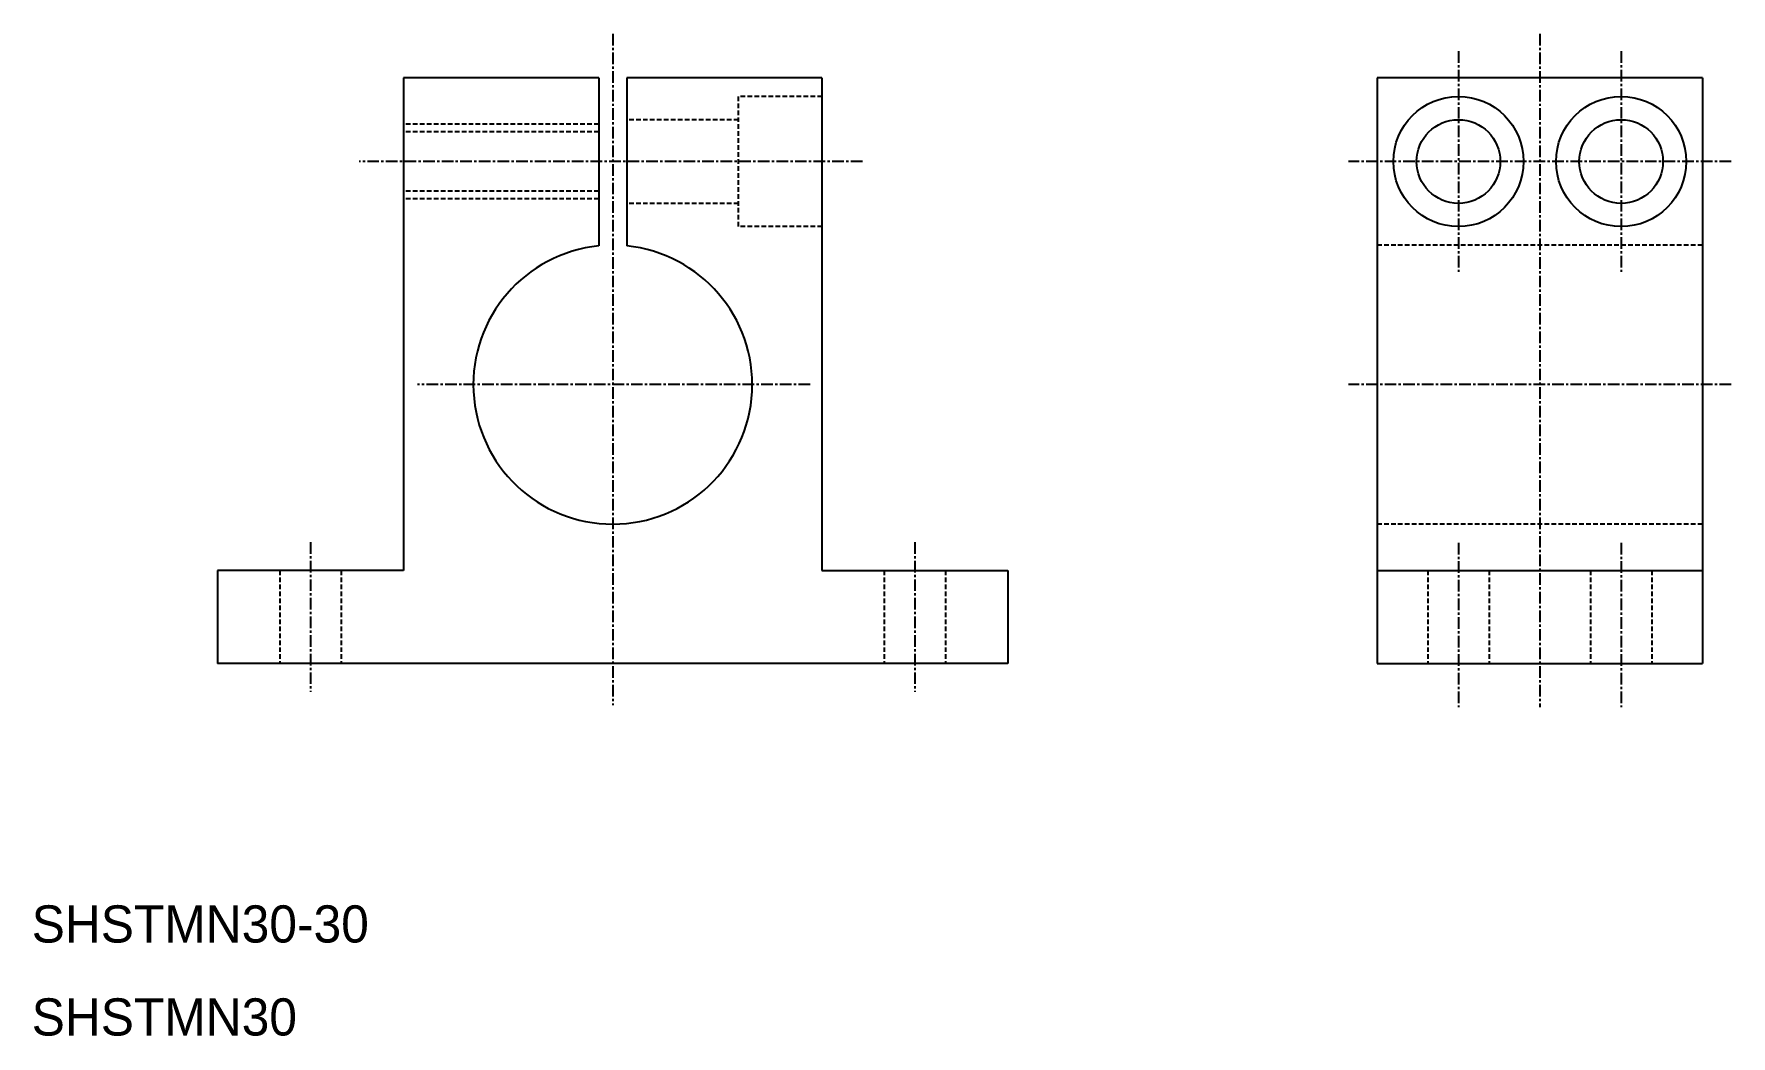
# Model space of a CAD drawing. Extents: x 10 to 193, y 10 to 118.
import ezdxf

# ---------------------------------------------------------------- set-up
doc = ezdxf.new("R2010")
doc.units = 0
doc.linetypes.add('CENTER', pattern=[2, 1.25, -0.25, 0.25, -0.25])
doc.linetypes.add('DASHED', pattern=[0.75, 0.5, -0.25])
doc.layers.get('0').update_dxf_attribs({"linetype": 'CONTINUOUS'})
doc.layers.add('CENTER', color=1, linetype='CENTER')

msp = doc.modelspace()

# ---------------------------------------------------------------- linework, layer by layer
at = {"color": 7, "linetype": 'CONTINUOUS'}
for p, q in [((71, 113), (50, 113)), ((50, 113), (50, 60)), ((71, 113), (71, 94.92)), ((95, 113), (74, 113)), ((74, 113), (74, 94.92)), ((95, 113), (95, 60)), ((189.7, 113), (154.7, 113)), ((154.7, 113), (154.7, 50)), ((189.7, 113), (189.7, 50)), ((50, 60), (30, 60)), ((30, 60), (30, 50)), ((95, 60), (115, 60)), ((115, 60), (115, 50)), ((154.7, 60), (189.7, 60)), ((30, 57.5), (30, 57.5)), ((30, 55), (30, 55)), ((115, 50), (30, 50)), ((154.7, 50), (189.7, 50))]:
    msp.add_line(p, q, dxfattribs=at)
at = {"color": 3, "linetype": 'DASHED'}
for p, q in [((86, 111), (86, 97)), ((95, 111), (86, 111)), ((71, 108), (50, 108)), ((86, 108.5), (74, 108.5)), ((71, 107.2), (50, 107.2)), ((71, 100.8), (50, 100.8)), ((71, 100), (50, 100)), ((86, 99.5), (74, 99.5)), ((95, 97), (86, 97)), ((189.7, 95), (154.7, 95)), ((189.7, 65), (154.7, 65)), ((36.7, 60), (36.7, 50)), ((43.3, 60), (43.3, 50)), ((101.7, 60), (101.7, 50)), ((108.3, 60), (108.3, 50)), ((160.15, 60), (160.15, 50)), ((166.75, 60), (166.75, 50)), ((177.65, 60), (177.65, 50)), ((184.25, 60), (184.25, 50))]:
    msp.add_line(p, q, dxfattribs=at)
at = {"color": 7, "linetype": 'CONTINUOUS'}
for centre, radius in [((163.45, 104), 7), ((180.95, 104), 7), ((163.45, 104), 4.5), ((180.95, 104), 4.5)]:
    msp.add_circle(centre, radius, dxfattribs=at)
msp.add_arc((72.5, 80), 15, 95.7392, 84.2608, dxfattribs=at)
at = {"layer": 'CENTER', "color": 1, "linetype": 'CENTER'}
for p, q in [((72.5, 117.72), (72.5, 45.54)), ((172.2, 117.72), (172.2, 45.31)), ((163.45, 115.86), (163.45, 92.14)), ((180.95, 115.86), (180.95, 92.14)), ((99.35, 104), (45.21, 104)), ((192.77, 104), (151.62, 104)), ((93.71, 80), (51.5, 80)), ((192.77, 80), (151.62, 80)), ((40, 63.06), (40, 46.95)), ((105, 63.06), (105, 46.95)), ((163.45, 63), (163.45, 45.31)), ((180.95, 63), (180.95, 45.31))]:
    msp.add_line(p, q, dxfattribs=at)

# ---------------------------------------------------------------- texts
at = {"color": 7, "linetype": 'CONTINUOUS'}
for s, p in [('SHSTMN30-30', (10, 20)), ('SHSTMN30', (10, 10))]:
    msp.add_text(s, height=4, dxfattribs=at).set_placement(p)

doc.saveas('drawing.dxf')
